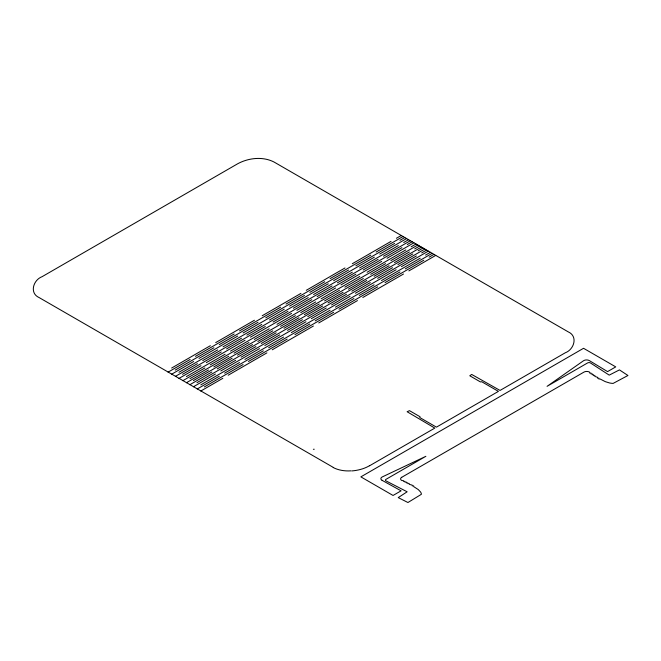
<?xml version="1.0" encoding="UTF-8"?>
<svg xmlns="http://www.w3.org/2000/svg" width="661" height="661" viewBox="0 0 661 661"><rect width="100%" height="100%" fill="white"/><g stroke="black" fill="none" stroke-linecap="round" stroke-linejoin="round"><path stroke-width="0.99" d="M171.653 368.037L210.372 345.686M215.717 342.596L254.435 320.246M262.21 315.76L300.929 293.401M306.274 290.319L345.001 267.961M352.33 263.731L391.048 241.372M396.393 238.282L401.26 235.473M168.084 372.151L190.12 359.435M195.466 356.345L234.184 333.995M239.53 330.905L280.677 307.15M286.023 304.068L324.741 281.71M330.087 278.62L370.796 255.121M376.142 252.039L403.045 236.506M175.215 370.094L213.933 347.744M219.278 344.654L258.005 322.304M265.772 317.817L304.49 295.459M309.835 292.369L348.562 270.019M355.891 265.788L394.609 243.43M399.955 240.34L404.821 237.53M171.653 374.209L193.681 361.493M199.027 358.402L237.745 336.052M243.091 332.962L284.238 309.208M289.584 306.117L328.31 283.767M333.648 280.677L374.357 257.179M379.703 254.088L406.606 238.563M178.966 372.259L217.684 349.909M223.03 346.818L261.748 324.468M269.523 319.982L308.241 297.624M313.587 294.533L352.313 272.183M359.642 267.953L398.36 245.595M403.706 242.504L408.572 239.695M175.396 376.373L197.432 363.657M202.778 360.567L241.496 338.217M246.842 335.127L287.989 311.372M293.335 308.282L332.053 285.932M337.399 282.842L378.109 259.343M383.454 256.253L410.357 240.728M182.527 374.316L221.245 351.966M226.591 348.876L265.317 326.517M273.084 322.039L311.802 299.681M317.148 296.591L355.874 274.241M363.203 270.002L401.921 247.652M407.267 244.562L412.134 241.752M178.966 378.431L200.994 365.715M206.339 362.625L245.057 340.275M250.403 337.184L291.551 313.43M296.896 310.34L335.623 287.989M340.96 284.899L381.67 261.401M387.015 258.311L413.918 242.785M186.419 376.572L225.145 354.213M230.491 351.123L269.209 328.773M276.984 324.287L315.702 301.928M321.048 298.846L359.766 276.488M367.095 272.258L405.821 249.899M411.167 246.817L416.033 244.008M182.857 380.678L204.893 367.962M210.239 364.872L248.957 342.522M254.303 339.432L295.45 315.677M300.796 312.595L339.514 290.237M344.86 287.155L385.57 263.648M390.915 260.566L417.81 245.033M189.988 378.621L228.706 356.271M234.052 353.181L272.77 330.83M280.545 326.344L319.263 303.986M324.609 300.904L363.327 278.545M370.664 274.315L409.382 251.957M414.728 248.875L419.595 246.057M186.419 382.736L208.455 370.02M213.8 366.929L252.519 344.579M257.864 341.489L299.012 317.734M304.357 314.653L343.076 292.294M348.421 289.212L389.131 265.705M394.477 262.624L421.379 247.09M193.409 380.604L232.127 358.245M237.473 355.164L276.199 332.805M283.966 328.319L322.684 305.96M328.03 302.878L366.756 280.52M374.085 276.29L412.803 253.931M418.149 250.85L423.015 248.04M189.847 384.719L211.875 371.994M217.221 368.912L255.939 346.554M261.285 343.464L302.432 319.709M307.778 316.627L346.504 294.269M351.842 291.187L392.551 267.68M397.897 264.598L424.8 249.065M196.97 382.661L235.688 360.303M241.034 357.213L279.76 334.863M287.527 330.376L326.253 308.018M331.591 304.936L370.317 282.577M377.646 278.347L416.372 255.989M421.71 252.907L426.576 250.098M193.409 386.768L215.436 374.052M220.782 370.97L259.509 348.611M264.846 345.521L306.002 321.767M311.339 318.685L350.066 296.326M355.411 293.244L396.113 269.738M401.458 266.656L428.361 251.122M200.795 384.867L239.522 362.509M244.867 359.427L283.586 337.069M291.361 332.582L330.079 310.232M335.424 307.142L374.143 284.792M381.471 280.553L420.198 258.203M425.544 255.113L430.41 252.304M197.234 388.982L219.27 376.258M224.616 373.176L263.334 350.817M268.68 347.736L309.827 323.981M315.173 320.891L353.891 298.541M359.237 295.45L399.946 271.952M405.292 268.862L432.187 253.337M204.365 386.925L243.083 364.566M248.429 361.484L287.147 339.126M294.922 334.64L333.64 312.289M338.986 309.199L377.704 286.841M385.041 282.611L423.759 260.26M429.105 257.17L433.971 254.361M200.795 391.039L222.831 378.315M228.177 375.233L266.895 352.875M272.241 349.793L313.388 326.038M318.734 322.948L357.452 300.598M362.798 297.508L403.507 274.009M408.853 270.919L435.756 255.394M369.582 465.765L434.814 428.097L407.11 411.729L409.506 410.663L420.049 416.752L419.793 417.545L436.442 427.155L498.419 391.378L481.762 381.761L480.398 381.909L469.781 375.77L471.69 374.44L500.047 390.436L565.287 352.776C574.029 349.586 578.301 336.275 568.204 331.855L274.018 162.011C262.764 156.277 248.693 157.847 237.795 163.697L42.089 276.686C33.347 279.876 29.076 293.187 39.173 297.599L333.359 467.443M401.723 477.308L583.96 372.102A3.925 2.264 0 0 1 589.67 372.193L589.662 373.044L591.041 373.085L590.967 373.886L592.347 373.936L592.264 374.737L593.652 374.779L593.57 375.58L594.958 375.63L594.875 376.431L597.569 377.324L597.486 378.117L598.874 378.166L598.792 378.968L600.171 379.017L605.269 381.637L609.434 382.934A13.807 7.973 0 0 0 610.863 383.19A12.65 7.304 0 0 0 611.879 383.314A11.7 6.759 0 0 0 613.144 383.397L627.95 375.498L619.448 369.887L609.219 375.134L590.48 362.972A1.966 1.132 0 0 0 587.621 362.922L547.06 386.338L583.523 360.749A3.925 2.264 0 0 1 589.389 360.625L607.575 371.606L615.746 366.888L583.547 348.297L360.856 476.87L393.055 495.461L401.087 490.826L382.066 480.324M313.364 449.282L314.239 449.232M382.091 480.307A3.892 2.247 0 0 1 382.223 476.953L425.874 456.305L385.999 479.332A1.95 1.124 0 0 0 386.115 480.96L407.151 491.792L398.228 497.601L407.936 502.517L421.396 494.288A12.022 6.941 0 0 0 421.231 493.387A12.848 7.42 0 0 0 420.883 492.561A13.559 7.825 0 0 0 420.553 491.982L418.281 489.578L413.745 486.653L413.646 485.86L412.274 485.893L412.183 485.1L409.349 484.389L409.258 483.596L407.878 483.637L407.787 482.844L406.416 482.877L406.325 482.084L404.953 482.125L404.863 481.332L403.491 481.373L403.392 480.58L401.938 480.58A3.9 2.247 0 0 1 401.706 477.3M369.482 465.708A30.348 17.517 0 0 1 351.751 470.938M350.842 470.847A22.144 12.782 0 0 1 333.218 467.534"/></g></svg>
